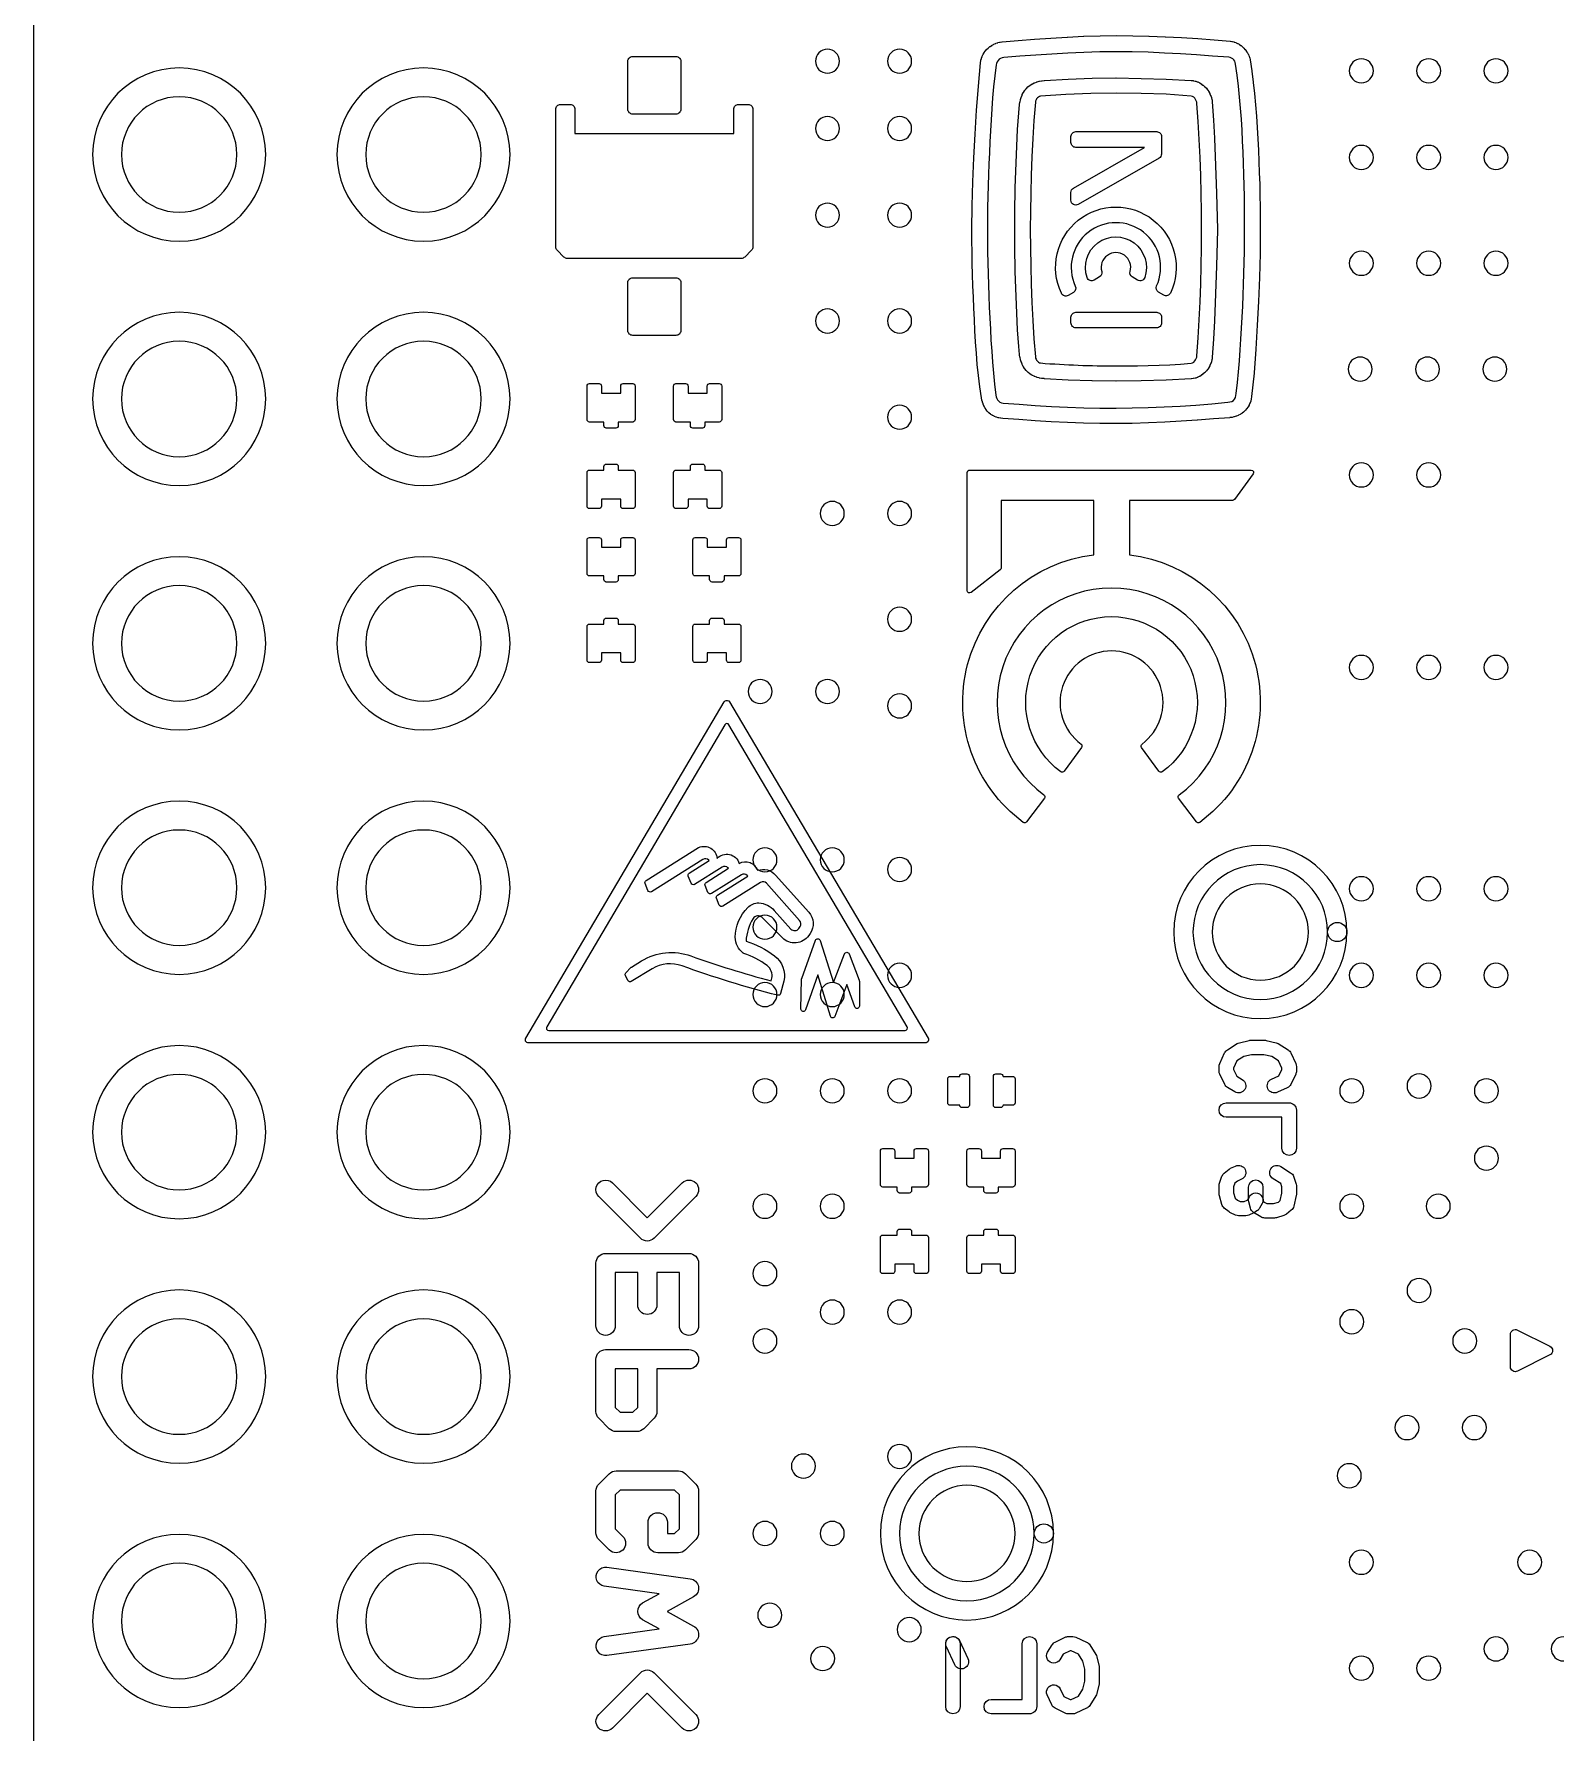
# Model space of a CAD drawing. Extents: x 0 to 45, y 0 to 50.
# Drawn here: x 0 to 15.81, y 13.64 to 31.28 of the extents above; entities that cross this region are included whole.
import ezdxf

# ---------------------------------------------------------------- set-up
doc = ezdxf.new("R2010")
doc.units = 0
for name, color, linetype in [('HOLE_1_6', 7, 'CONTINUOUS'), ('NC_Resist-B', 111, 'CONTINUOUS'), ('NC_Symbol-B', 140, 'CONTINUOUS'), ('OUTLINE', 7, 'CONTINUOUS')]:
    doc.layers.add(name, color=color, linetype=linetype)

msp = doc.modelspace()

# ---------------------------------------------------------------- linework, layer by layer
at = {"layer": 'HOLE_1_6'}
for points in [[(8.375, 31, 1), (8.125, 31, 1), (8.375, 31)], [(9.125, 31, 1), (8.875, 31, 1), (9.125, 31)], [(13.925, 30.9, 1), (13.675, 30.9, 1), (13.925, 30.9)], [(14.625, 30.9, 1), (14.375, 30.9, 1), (14.625, 30.9)], [(15.325, 30.9, 1), (15.075, 30.9, 1), (15.325, 30.9)], [(2.11, 30.03, 1), (0.91, 30.03, 1), (2.11, 30.03)], [(4.65, 30.03, 1), (3.45, 30.03, 1), (4.65, 30.03)], [(8.375, 30.3, 1), (8.125, 30.3, 1), (8.375, 30.3)], [(9.125, 30.3, 1), (8.875, 30.3, 1), (9.125, 30.3)], [(13.925, 30, 1), (13.675, 30, 1), (13.925, 30)], [(14.625, 30, 1), (14.375, 30, 1), (14.625, 30)], [(15.325, 30, 1), (15.075, 30, 1), (15.325, 30)], [(8.375, 29.4, 1), (8.125, 29.4, 1), (8.375, 29.4)], [(9.125, 29.4, 1), (8.875, 29.4, 1), (9.125, 29.4)], [(13.925, 28.9, 1), (13.675, 28.9, 1), (13.925, 28.9)], [(14.625, 28.9, 1), (14.375, 28.9, 1), (14.625, 28.9)], [(15.325, 28.9, 1), (15.075, 28.9, 1), (15.325, 28.9)], [(8.375, 28.3, 1), (8.125, 28.3, 1), (8.375, 28.3)], [(9.125, 28.3, 1), (8.875, 28.3, 1), (9.125, 28.3)], [(2.11, 27.49, 1), (0.91, 27.49, 1), (2.11, 27.49)], [(4.65, 27.49, 1), (3.45, 27.49, 1), (4.65, 27.49)], [(13.9125, 27.8, 1), (13.6625, 27.8, 1), (13.9125, 27.8)], [(14.6125, 27.8, 1), (14.3625, 27.8, 1), (14.6125, 27.8)], [(15.3125, 27.8, 1), (15.0625, 27.8, 1), (15.3125, 27.8)], [(9.125, 27.3, 1), (8.875, 27.3, 1), (9.125, 27.3)], [(13.925, 26.7, 1), (13.675, 26.7, 1), (13.925, 26.7)], [(14.625, 26.7, 1), (14.375, 26.7, 1), (14.625, 26.7)], [(8.425, 26.3, 1), (8.175, 26.3, 1), (8.425, 26.3)], [(9.125, 26.3, 1), (8.875, 26.3, 1), (9.125, 26.3)], [(2.11, 24.95, 1), (0.91, 24.95, 1), (2.11, 24.95)], [(4.65, 24.95, 1), (3.45, 24.95, 1), (4.65, 24.95)], [(9.125, 25.2, 1), (8.875, 25.2, 1), (9.125, 25.2)], [(13.925, 24.7, 1), (13.675, 24.7, 1), (13.925, 24.7)], [(14.625, 24.7, 1), (14.375, 24.7, 1), (14.625, 24.7)], [(15.325, 24.7, 1), (15.075, 24.7, 1), (15.325, 24.7)], [(7.675, 24.45, 1), (7.425, 24.45, 1), (7.675, 24.45)], [(8.375, 24.45, 1), (8.125, 24.45, 1), (8.375, 24.45)], [(9.125, 24.3, 1), (8.875, 24.3, 1), (9.125, 24.3)], [(2.11, 22.41, 1), (0.91, 22.41, 1), (2.11, 22.41)], [(4.65, 22.41, 1), (3.45, 22.41, 1), (4.65, 22.41)], [(7.725, 22.7, 1), (7.475, 22.7, 1), (7.725, 22.7)], [(8.425, 22.7, 1), (8.175, 22.7, 1), (8.425, 22.7)], [(9.125, 22.6, 1), (8.875, 22.6, 1), (9.125, 22.6)], [(13.925, 22.4, 1), (13.675, 22.4, 1), (13.925, 22.4)], [(14.625, 22.4, 1), (14.375, 22.4, 1), (14.625, 22.4)], [(15.325, 22.4, 1), (15.075, 22.4, 1), (15.325, 22.4)], [(7.725, 22, 1), (7.475, 22, 1), (7.725, 22)], [(9.125, 21.5, 1), (8.875, 21.5, 1), (9.125, 21.5)], [(13.925, 21.5, 1), (13.675, 21.5, 1), (13.925, 21.5)], [(14.625, 21.5, 1), (14.375, 21.5, 1), (14.625, 21.5)], [(15.325, 21.5, 1), (15.075, 21.5, 1), (15.325, 21.5)], [(7.725, 21.3, 1), (7.475, 21.3, 1), (7.725, 21.3)], [(8.425, 21.3, 1), (8.175, 21.3, 1), (8.425, 21.3)], [(14.525, 20.35, 1), (14.275, 20.35, 1), (14.525, 20.35)], [(2.11, 19.87, 1), (0.91, 19.87, 1), (2.11, 19.87)], [(4.65, 19.87, 1), (3.45, 19.87, 1), (4.65, 19.87)], [(7.725, 20.3, 1), (7.475, 20.3, 1), (7.725, 20.3)], [(8.425, 20.3, 1), (8.175, 20.3, 1), (8.425, 20.3)], [(9.125, 20.3, 1), (8.875, 20.3, 1), (9.125, 20.3)], [(13.825, 20.3, 1), (13.575, 20.3, 1), (13.825, 20.3)], [(15.225, 20.3, 1), (14.975, 20.3, 1), (15.225, 20.3)], [(15.225, 19.6, 1), (14.975, 19.6, 1), (15.225, 19.6)], [(7.725, 19.1, 1), (7.475, 19.1, 1), (7.725, 19.1)], [(8.425, 19.1, 1), (8.175, 19.1, 1), (8.425, 19.1)], [(13.825, 19.1, 1), (13.575, 19.1, 1), (13.825, 19.1)], [(14.725, 19.1, 1), (14.475, 19.1, 1), (14.725, 19.1)], [(7.725, 18.4, 1), (7.475, 18.4, 1), (7.725, 18.4)], [(14.525, 18.225, 1), (14.275, 18.225, 1), (14.525, 18.225)], [(8.425, 18, 1), (8.175, 18, 1), (8.425, 18)], [(9.125, 18, 1), (8.875, 18, 1), (9.125, 18)], [(13.825, 17.9, 1), (13.575, 17.9, 1), (13.825, 17.9)], [(2.11, 17.33, 1), (0.91, 17.33, 1), (2.11, 17.33)], [(4.65, 17.33, 1), (3.45, 17.33, 1), (4.65, 17.33)], [(7.725, 17.7, 1), (7.475, 17.7, 1), (7.725, 17.7)], [(15, 17.7, 1), (14.75, 17.7, 1), (15, 17.7)], [(14.4, 16.8, 1), (14.15, 16.8, 1), (14.4, 16.8)], [(15.1, 16.8, 1), (14.85, 16.8, 1), (15.1, 16.8)], [(9.125, 16.5, 1), (8.875, 16.5, 1), (9.125, 16.5)], [(8.125, 16.4, 1), (7.875, 16.4, 1), (8.125, 16.4)], [(13.8, 16.3, 1), (13.55, 16.3, 1), (13.8, 16.3)], [(7.725, 15.7, 1), (7.475, 15.7, 1), (7.725, 15.7)], [(8.425, 15.7, 1), (8.175, 15.7, 1), (8.425, 15.7)], [(2.11, 14.79, 1), (0.91, 14.79, 1), (2.11, 14.79)], [(4.65, 14.79, 1), (3.45, 14.79, 1), (4.65, 14.79)], [(13.925, 15.4, 1), (13.675, 15.4, 1), (13.925, 15.4)], [(15.675, 15.4, 1), (15.425, 15.4, 1), (15.675, 15.4)], [(7.775, 14.85, 1), (7.525, 14.85, 1), (7.775, 14.85)], [(9.225, 14.7, 1), (8.975, 14.7, 1), (9.225, 14.7)], [(8.325, 14.4, 1), (8.075, 14.4, 1), (8.325, 14.4)], [(15.325, 14.5, 1), (15.075, 14.5, 1), (15.325, 14.5)], [(16.025, 14.5, 1), (15.775, 14.5, 1), (16.025, 14.5)], [(13.925, 14.3, 1), (13.675, 14.3, 1), (13.925, 14.3)], [(14.625, 14.3, 1), (14.375, 14.3, 1), (14.625, 14.3)]]:
    msp.add_lwpolyline(points, format="xyb", close=True, dxfattribs=at)
at = {"layer": 'NC_Resist-B'}
for points in [[(2.41, 30.03, 1), (0.61, 30.03, 1), (2.41, 30.03)], [(4.95, 30.03, 1), (3.15, 30.03, 1), (4.95, 30.03)], [(6.725, 30.5, -0.414214), (6.675, 30.45), (6.225, 30.45, -0.414214), (6.175, 30.5), (6.175, 31, -0.414214), (6.225, 31.05), (6.675, 31.05, -0.414214), (6.725, 31)], [(6.725, 28.2, -0.414214), (6.675, 28.15), (6.225, 28.15, -0.414214), (6.175, 28.2), (6.175, 28.7, -0.414214), (6.225, 28.75), (6.675, 28.75, -0.414214), (6.725, 28.7)], [(2.41, 27.49, 1), (0.61, 27.49, 1), (2.41, 27.49)], [(4.95, 27.49, 1), (3.15, 27.49, 1), (4.95, 27.49)], [(6.075, 27.25), (6.075, 27.2125, -0.414214), (6.05, 27.1875), (5.95, 27.1875, -0.414214), (5.925, 27.2125), (5.925, 27.25), (5.775, 27.25, -0.414214), (5.75, 27.275), (5.75, 27.625, -0.414214), (5.775, 27.65), (5.875, 27.65, -0.414214), (5.9, 27.625), (5.9, 27.55), (6.1, 27.55), (6.1, 27.625, -0.414214), (6.125, 27.65), (6.225, 27.65, -0.414214), (6.25, 27.625), (6.25, 27.275, -0.414214), (6.225, 27.25)], [(6.975, 27.25), (6.975, 27.2125, -0.414214), (6.95, 27.1875), (6.85, 27.1875, -0.414214), (6.825, 27.2125), (6.825, 27.25), (6.675, 27.25, -0.414214), (6.65, 27.275), (6.65, 27.625, -0.414214), (6.675, 27.65), (6.775, 27.65, -0.414214), (6.8, 27.625), (6.8, 27.55), (7, 27.55), (7, 27.625, -0.414214), (7.025, 27.65), (7.125, 27.65, -0.414214), (7.15, 27.625), (7.15, 27.275, -0.414214), (7.125, 27.25)], [(5.925, 26.75), (5.925, 26.7875, -0.414214), (5.95, 26.8125), (6.05, 26.8125, -0.414214), (6.075, 26.7875), (6.075, 26.75), (6.225, 26.75, -0.414214), (6.25, 26.725), (6.25, 26.375, -0.414214), (6.225, 26.35), (6.125, 26.35, -0.414214), (6.1, 26.375), (6.1, 26.45), (5.9, 26.45), (5.9, 26.375, -0.414214), (5.875, 26.35), (5.775, 26.35, -0.414214), (5.75, 26.375), (5.75, 26.725, -0.414214), (5.775, 26.75)], [(6.825, 26.75), (6.825, 26.7875, -0.414214), (6.85, 26.8125), (6.95, 26.8125, -0.414214), (6.975, 26.7875), (6.975, 26.75), (7.125, 26.75, -0.414214), (7.15, 26.725), (7.15, 26.375, -0.414214), (7.125, 26.35), (7.025, 26.35, -0.414214), (7, 26.375), (7, 26.45), (6.8, 26.45), (6.8, 26.375, -0.414214), (6.775, 26.35), (6.675, 26.35, -0.414214), (6.65, 26.375), (6.65, 26.725, -0.414214), (6.675, 26.75)], [(6.075, 25.65), (6.075, 25.6125, -0.414214), (6.05, 25.5875), (5.95, 25.5875, -0.414214), (5.925, 25.6125), (5.925, 25.65), (5.775, 25.65, -0.414214), (5.75, 25.675), (5.75, 26.025, -0.414214), (5.775, 26.05), (5.875, 26.05, -0.414214), (5.9, 26.025), (5.9, 25.95), (6.1, 25.95), (6.1, 26.025, -0.414214), (6.125, 26.05), (6.225, 26.05, -0.414214), (6.25, 26.025), (6.25, 25.675, -0.414214), (6.225, 25.65)], [(7.175, 25.65), (7.175, 25.6125, -0.414214), (7.15, 25.5875), (7.05, 25.5875, -0.414214), (7.025, 25.6125), (7.025, 25.65), (6.875, 25.65, -0.414214), (6.85, 25.675), (6.85, 26.025, -0.414214), (6.875, 26.05), (6.975, 26.05, -0.414214), (7, 26.025), (7, 25.95), (7.2, 25.95), (7.2, 26.025, -0.414214), (7.225, 26.05), (7.325, 26.05, -0.414214), (7.35, 26.025), (7.35, 25.675, -0.414214), (7.325, 25.65)], [(2.41, 24.95, 1), (0.61, 24.95, 1), (2.41, 24.95)], [(4.95, 24.95, 1), (3.15, 24.95, 1), (4.95, 24.95)], [(5.925, 25.15), (5.925, 25.1875, -0.414214), (5.95, 25.2125), (6.05, 25.2125, -0.414214), (6.075, 25.1875), (6.075, 25.15), (6.225, 25.15, -0.414214), (6.25, 25.125), (6.25, 24.775, -0.414214), (6.225, 24.75), (6.125, 24.75, -0.414214), (6.1, 24.775), (6.1, 24.85), (5.9, 24.85), (5.9, 24.775, -0.414214), (5.875, 24.75), (5.775, 24.75, -0.414214), (5.75, 24.775), (5.75, 25.125, -0.414214), (5.775, 25.15)], [(7.025, 25.15), (7.025, 25.1875, -0.414214), (7.05, 25.2125), (7.15, 25.2125, -0.414214), (7.175, 25.1875), (7.175, 25.15), (7.325, 25.15, -0.414214), (7.35, 25.125), (7.35, 24.775, -0.414214), (7.325, 24.75), (7.225, 24.75, -0.414214), (7.2, 24.775), (7.2, 24.85), (7, 24.85), (7, 24.775, -0.414214), (6.975, 24.75), (6.875, 24.75, -0.414214), (6.85, 24.775), (6.85, 25.125, -0.414214), (6.875, 25.15)], [(2.41, 22.41, 1), (0.61, 22.41, 1), (2.41, 22.41)], [(4.95, 22.41, 1), (3.15, 22.41, 1), (4.95, 22.41)], [(13.25, 21.95, 1), (12.25, 21.95, 1), (13.25, 21.95)], [(2.41, 19.87, 1), (0.61, 19.87, 1), (2.41, 19.87)], [(4.95, 19.87, 1), (3.15, 19.87, 1), (4.95, 19.87)], [(9.525, 20.15, -0.414214), (9.5, 20.175), (9.5, 20.425, -0.414214), (9.525, 20.45), (9.625, 20.45), (9.625, 20.45, -0.414214), (9.65, 20.475), (9.7, 20.475, -0.414214), (9.725, 20.45), (9.725, 20.15, -0.414214), (9.7, 20.125), (9.65, 20.125, -0.414214), (9.625, 20.15)], [(10.175, 20.45, -0.414214), (10.2, 20.425), (10.2, 20.175, -0.414214), (10.175, 20.15), (10.075, 20.15), (10.075, 20.15, -0.414214), (10.05, 20.125), (10, 20.125, -0.414214), (9.975, 20.15), (9.975, 20.45, -0.414214), (10, 20.475), (10.05, 20.475, -0.414214), (10.075, 20.45)], [(9.125, 19.3), (9.125, 19.2625, -0.414214), (9.1, 19.2375), (9, 19.2375, -0.414214), (8.975, 19.2625), (8.975, 19.3), (8.825, 19.3, -0.414214), (8.8, 19.325), (8.8, 19.675, -0.414214), (8.825, 19.7), (8.925, 19.7, -0.414214), (8.95, 19.675), (8.95, 19.6), (9.15, 19.6), (9.15, 19.675, -0.414214), (9.175, 19.7), (9.275, 19.7, -0.414214), (9.3, 19.675), (9.3, 19.325, -0.414214), (9.275, 19.3)], [(10.025, 19.3), (10.025, 19.2625, -0.414214), (10, 19.2375), (9.9, 19.2375, -0.414214), (9.875, 19.2625), (9.875, 19.3), (9.725, 19.3, -0.414214), (9.7, 19.325), (9.7, 19.675, -0.414214), (9.725, 19.7), (9.825, 19.7, -0.414214), (9.85, 19.675), (9.85, 19.6), (10.05, 19.6), (10.05, 19.675, -0.414214), (10.075, 19.7), (10.175, 19.7, -0.414214), (10.2, 19.675), (10.2, 19.325, -0.414214), (10.175, 19.3)], [(8.975, 18.8), (8.975, 18.8375, -0.414214), (9, 18.8625), (9.1, 18.8625, -0.414214), (9.125, 18.8375), (9.125, 18.8), (9.275, 18.8, -0.414214), (9.3, 18.775), (9.3, 18.425, -0.414214), (9.275, 18.4), (9.175, 18.4, -0.414214), (9.15, 18.425), (9.15, 18.5), (8.95, 18.5), (8.95, 18.425, -0.414214), (8.925, 18.4), (8.825, 18.4, -0.414214), (8.8, 18.425), (8.8, 18.775, -0.414214), (8.825, 18.8)], [(9.875, 18.8), (9.875, 18.8375, -0.414214), (9.9, 18.8625), (10, 18.8625, -0.414214), (10.025, 18.8375), (10.025, 18.8), (10.175, 18.8, -0.414214), (10.2, 18.775), (10.2, 18.425, -0.414214), (10.175, 18.4), (10.075, 18.4, -0.414214), (10.05, 18.425), (10.05, 18.5), (9.85, 18.5), (9.85, 18.425, -0.414214), (9.825, 18.4), (9.725, 18.4, -0.414214), (9.7, 18.425), (9.7, 18.775, -0.414214), (9.725, 18.8)], [(2.41, 17.33, 1), (0.61, 17.33, 1), (2.41, 17.33)], [(4.95, 17.33, 1), (3.15, 17.33, 1), (4.95, 17.33)], [(10.2, 15.7, 1), (9.2, 15.7, 1), (10.2, 15.7)], [(2.41, 14.79, 1), (0.61, 14.79, 1), (2.41, 14.79)], [(4.95, 14.79, 1), (3.15, 14.79, 1), (4.95, 14.79)]]:
    msp.add_lwpolyline(points, format="xyb", close=True, dxfattribs=at)
at = {"layer": 'NC_Symbol-B'}
for points in [[(10.91318, 27.23901, -0.003501), (10.91248, 27.23903), (10.74478, 27.24491, -0.003403), (10.7441, 27.24494), (10.57651, 27.25311, -0.003004), (10.57591, 27.25314), (10.40833, 27.26334, -0.002003), (10.40793, 27.26336), (10.24026, 27.2749, -0.000906), (10.24008, 27.27492), (10.0735, 27.287, -0.011201), (10.07127, 27.28721), (10.05231, 27.28944, -0.021176), (10.04813, 27.29011), (10.03013, 27.2938, -0.020928), (10.02607, 27.29481), (10.00858, 27.29995, -0.022497), (10.00433, 27.30142), (9.98754, 27.30805, -0.022974), (9.98335, 27.30993), (9.96766, 27.31785, -0.025096), (9.9633, 27.32033), (9.94874, 27.32962, -0.026896), (9.94437, 27.33275), (9.93122, 27.34329, -0.026826), (9.92722, 27.34686), (9.91521, 27.35881, -0.025929), (9.91173, 27.36265), (9.9009, 27.37593, -0.024435), (9.898, 27.37986), (9.88824, 27.39453, -0.022933), (9.88588, 27.39846), (9.87747, 27.41403, -0.021163), (9.87561, 27.41783), (9.86838, 27.43444, -0.019274), (9.86698, 27.43803), (9.86088, 27.45564, -0.017165), (9.85987, 27.45892), (9.85491, 27.47722, -0.015733), (9.85418, 27.48028), (9.8503, 27.49928, -0.012448), (9.84986, 27.50173), (9.83256, 27.61487, -0.008677), (9.83233, 27.61659), (9.81876, 27.73199, -0.005936), (9.81863, 27.73317), (9.80785, 27.84845, -0.003513), (9.80779, 27.84915), (9.79858, 27.96539, -0.002309), (9.79854, 27.96585), (9.79043, 28.08162, -0.002003), (9.79041, 28.08202), (9.78321, 28.19826, -0.001803), (9.78319, 28.19862), (9.77683, 28.31512, -0.001703), (9.77681, 28.31546), (9.77121, 28.43258, -0.001503), (9.77119, 28.43288), (9.76638, 28.5484, -0.001301), (9.76637, 28.54866), (9.76211, 28.66519, -0.0013), (9.76211, 28.66545), (9.75845, 28.782, -0.0011), (9.75845, 28.78222), (9.75532, 28.89884, -0.0013), (9.75532, 28.8991), (9.75278, 29.01568, -0.0015), (9.75278, 29.01598), (9.75095, 29.13252, -0.0019), (9.75095, 29.1329), (9.75002, 29.2494, -0.0049), (9.75003, 29.25038), (9.75292, 29.49682, -0.004902), (9.75295, 29.4978), (9.76073, 29.74601, -0.002802), (9.76075, 29.74657), (9.77128, 29.99417, -0.002202), (9.7713, 29.99461), (9.78406, 30.24225, -0.002704), (9.78409, 30.24279), (9.79948, 30.49021, -0.003409), (9.79953, 30.49089), (9.8183, 30.73788, -0.004215), (9.81837, 30.73872), (9.84115, 30.98364, -0.015067), (9.84152, 30.98663), (9.84432, 31.00478, -0.023793), (9.84527, 31.00944), (9.84951, 31.02617, -0.024214), (9.85092, 31.0308), (9.85681, 31.04721, -0.02371), (9.85862, 31.05159), (9.86601, 31.0673, -0.024529), (9.86831, 31.07163), (9.8772, 31.08655, -0.023644), (9.87981, 31.09049), (9.89011, 31.10456, -0.023197), (9.89302, 31.10817), (9.90469, 31.12135, -0.022146), (9.90777, 31.12453), (9.92083, 31.13689, -0.021562), (9.92409, 31.13971), (9.93824, 31.15096, -0.021092), (9.94165, 31.15344), (9.95694, 31.16362, -0.021164), (9.96056, 31.16581), (9.97657, 31.17461, -0.02132), (9.98039, 31.1765), (9.99705, 31.18389, -0.022351), (10.00121, 31.18552), (10.01816, 31.1913, -0.022972), (10.02257, 31.19258), (10.0395, 31.19666, -0.024599), (10.04433, 31.19758), (10.0625, 31.20011, -0.012884), (10.06506, 31.2004), (10.23338, 31.21507, -0.001703), (10.23372, 31.21509), (10.40307, 31.22869, -0.002209), (10.40351, 31.22873), (10.57293, 31.24083, -0.002807), (10.57349, 31.24087), (10.74293, 31.25104, -0.003506), (10.74363, 31.25108), (10.91303, 31.25888, -0.004103), (10.91385, 31.25891), (11.08318, 31.26391, -0.0048), (11.08414, 31.26392), (11.25342, 31.26569, -0.0044), (11.2543, 31.26569), (11.42291, 31.26446, -0.0037), (11.42365, 31.26445), (11.59238, 31.26074, -0.003801), (11.59314, 31.26072), (11.76177, 31.25443, -0.003903), (11.76255, 31.2544), (11.93078, 31.2455, -0.003406), (11.93146, 31.24546), (12.10015, 31.2342, -0.002508), (12.10065, 31.23416), (12.26943, 31.22117, -0.001503), (12.26973, 31.22115), (12.43675, 31.2073, -0.014994), (12.43973, 31.20697), (12.45516, 31.20475, -0.02673), (12.4604, 31.20371), (12.47476, 31.20005, -0.02456), (12.47945, 31.1986), (12.49368, 31.19344, -0.023236), (12.49797, 31.19166), (12.51205, 31.18502, -0.021166), (12.5158, 31.18306), (12.52947, 31.17514, -0.02094), (12.533, 31.17289), (12.54592, 31.16388, -0.020098), (12.54912, 31.16145), (12.56163, 31.15114, -0.018671), (12.56442, 31.14866), (12.57619, 31.13738, -0.017646), (12.57865, 31.13485), (12.5898, 31.12251, -0.016964), (12.59199, 31.11992), (12.6023, 31.10682, -0.017607), (12.60438, 31.10398), (12.61363, 31.09037, -0.019098), (12.61565, 31.08713), (12.62372, 31.07305, -0.021635), (12.62571, 31.06921), (12.63222, 31.05516, -0.023178), (12.63397, 31.05087), (12.63891, 31.0368, -0.027108), (12.64043, 31.0316), (12.64391, 31.01669, -0.018648), (12.64462, 31.01303), (12.66231, 30.89931, -0.007475), (12.66252, 30.89783), (12.6771, 30.78119, -0.005439), (12.67723, 30.78011), (12.68919, 30.66376, -0.003617), (12.68926, 30.66304), (12.69957, 30.54616, -0.002807), (12.69961, 30.5456), (12.70865, 30.4282, -0.002408), (12.70869, 30.42772), (12.71654, 30.31119, -0.002102), (12.71656, 30.31077), (12.72352, 30.193, -0.001803), (12.72354, 30.19264), (12.72966, 30.07479, -0.001703), (12.72968, 30.07445), (12.73497, 29.95726, -0.001603), (12.73499, 29.95694), (12.73955, 29.83933, -0.001703), (12.73957, 29.83899), (12.7433, 29.72137, -0.001701), (12.74331, 29.72103), (12.74625, 29.60339, -0.0018), (12.74625, 29.60303), (12.74836, 29.4854, -0.0018), (12.74836, 29.48504), (12.7496, 29.3674, -0.0018), (12.7496, 29.36704), (12.74999, 29.24939, -0.0032), (12.74999, 29.24875), (12.74761, 29.0008, -0.0041), (12.7476, 28.99998), (12.74117, 28.75226, -0.003402), (12.74115, 28.75158), (12.73131, 28.50361, -0.002802), (12.73129, 28.50305), (12.71871, 28.25549, -0.002804), (12.71868, 28.25493), (12.70332, 28.00736, -0.003609), (12.70327, 28.00664), (12.68445, 27.76021, -0.006075), (12.68434, 27.759), (12.65958, 27.51355, -0.014931), (12.65919, 27.51059), (12.65615, 27.49177, -0.020778), (12.65532, 27.4877), (12.65092, 27.46999, -0.022017), (12.64967, 27.46577), (12.64379, 27.44869, -0.022815), (12.64211, 27.44445), (12.63478, 27.42815, -0.024881), (12.63252, 27.42372), (12.62371, 27.4084, -0.0248), (12.62103, 27.40423), (12.61081, 27.38996, -0.024613), (12.60776, 27.3861), (12.5961, 27.37279, -0.023776), (12.5928, 27.36937), (12.57979, 27.3571, -0.024164), (12.57612, 27.35396), (12.56185, 27.34289, -0.022692), (12.55814, 27.34028), (12.54266, 27.33038, -0.022524), (12.53876, 27.32813), (12.52238, 27.31963, -0.021732), (12.51844, 27.3178), (12.50124, 27.31069, -0.021553), (12.49719, 27.30922), (12.4795, 27.30364, -0.022218), (12.47521, 27.30249), (12.45746, 27.29858, -0.021884), (12.45315, 27.29783), (12.4339, 27.29533, -0.012122), (12.43149, 27.29507), (12.26421, 27.28152, -0.001503), (12.26391, 27.2815), (12.09545, 27.26886, -0.002006), (12.09505, 27.26883), (11.92657, 27.25756, -0.002604), (11.92605, 27.25753), (11.75756, 27.24803, -0.003204), (11.75692, 27.248), (11.58847, 27.24069, -0.003903), (11.58769, 27.24066), (11.4193, 27.23597, -0.0045), (11.4184, 27.23596), (11.25095, 27.23431, -0.0042), (11.25011, 27.23431), (11.08164, 27.23548, -0.0035), (11.08094, 27.23549)], [(11.00124, 27.67676, -0.006302), (10.99998, 27.67679), (10.75253, 27.68626, -0.004757), (10.75158, 27.68631), (10.50514, 27.70044, -0.011034), (10.50294, 27.70061), (10.47997, 27.70295, -0.019701), (10.47607, 27.7035), (10.45438, 27.70745, -0.02103), (10.45028, 27.70838), (10.42879, 27.7142, -0.021943), (10.42461, 27.71553), (10.40422, 27.72302, -0.023629), (10.39987, 27.72486), (10.38056, 27.73411, -0.026287), (10.37595, 27.73663), (10.35835, 27.74747, -0.028179), (10.35373, 27.75069), (10.33765, 27.76329, -0.028612), (10.33336, 27.76707), (10.31876, 27.7815, -0.027135), (10.31512, 27.78552), (10.3021, 27.80153, -0.026711), (10.29895, 27.80584), (10.28759, 27.82333, -0.025891), (10.285, 27.82781), (10.2754, 27.84658, -0.02389), (10.27343, 27.85093), (10.26548, 27.87101, -0.021294), (10.26408, 27.87503), (10.25776, 27.89604, -0.018804), (10.25682, 27.89968), (10.25193, 27.92186, -0.01699), (10.25131, 27.9252), (10.24788, 27.94798, -0.011742), (10.24759, 27.95031), (10.2389, 28.03492, -0.006628), (10.23878, 28.03624), (10.23233, 28.1211, -0.004008), (10.23228, 28.1219), (10.22708, 28.20868, -0.001803), (10.22706, 28.20904), (10.22251, 28.29536, -0.001304), (10.22249, 28.29562), (10.21838, 28.38203, -0.001101), (10.21837, 28.38225), (10.21461, 28.4687, -0.0009), (10.21461, 28.46888), (10.21115, 28.55539, -0.0009), (10.21115, 28.55557), (10.20806, 28.64028, -0.0009), (10.20806, 28.64046), (10.20516, 28.72884, -0.001), (10.20516, 28.72904), (10.20267, 28.81558, -0.0011), (10.20267, 28.8158), (10.20056, 28.90232, -0.0013), (10.20056, 28.90258), (10.19891, 28.98909, -0.0014), (10.19891, 28.98937), (10.19774, 29.0752, -0.0033), (10.19774, 29.07586), (10.19759, 29.42198, -0.0037), (10.1976, 29.42272), (10.19887, 29.51044, -0.0012), (10.19887, 29.51068), (10.20056, 29.59745, -0.0009), (10.20056, 29.59763), (10.20254, 29.68322, -0.001), (10.20254, 29.68342), (10.20492, 29.77131, -0.001), (10.20492, 29.77151), (10.20757, 29.8567, -0.001), (10.20757, 29.8569), (10.21062, 29.94342, -0.0011), (10.21062, 29.94364), (10.21405, 30.03011, -0.0011), (10.21405, 30.03033), (10.21786, 30.11678, -0.001304), (10.21788, 30.11704), (10.22213, 30.20348, -0.001105), (10.22215, 30.2037), (10.2268, 30.29019, -0.001903), (10.22682, 30.29057), (10.23212, 30.37676, -0.004008), (10.23217, 30.37756), (10.23881, 30.46328, -0.006379), (10.23893, 30.46455), (10.24759, 30.54851, -0.011593), (10.24788, 30.55081), (10.25132, 30.57366, -0.016883), (10.25193, 30.57698), (10.25681, 30.59909, -0.018549), (10.25774, 30.60268), (10.26406, 30.62374, -0.021499), (10.26547, 30.6278), (10.27342, 30.64784, -0.023733), (10.27538, 30.65216), (10.285, 30.67098, -0.025711), (10.28757, 30.67543), (10.29889, 30.69288, -0.027043), (10.30207, 30.69725), (10.31514, 30.7133, -0.026957), (10.31876, 30.71729), (10.33343, 30.73179, -0.028329), (10.33768, 30.73553), (10.35374, 30.74816, -0.0285), (10.35841, 30.75142), (10.376, 30.76226, -0.025883), (10.38054, 30.76474), (10.39973, 30.77398, -0.023964), (10.40414, 30.77585), (10.4247, 30.78342, -0.021958), (10.42888, 30.78476), (10.45028, 30.79056, -0.020167), (10.45421, 30.79146), (10.47617, 30.79555, -0.020317), (10.48019, 30.79613), (10.50308, 30.79849, -0.011541), (10.50538, 30.79868), (10.75253, 30.81267, -0.004807), (10.75349, 30.81272), (11.00124, 30.82197, -0.006002), (11.00244, 30.822), (11.24944, 30.8253, -0.0068), (11.2508, 30.8253), (11.50974, 30.82172, -0.004702), (11.51068, 30.82169), (11.77109, 30.81318, -0.004403), (11.77197, 30.81315), (12.02963, 30.80019, -0.016913), (12.033, 30.79991), (12.051, 30.79778, -0.026347), (12.05619, 30.79689), (12.07306, 30.79306, -0.026103), (12.07808, 30.79164), (12.09463, 30.78601, -0.025848), (12.09943, 30.7841), (12.1153, 30.7768, -0.025535), (12.11982, 30.77443), (12.135, 30.76546, -0.024422), (12.13908, 30.76278), (12.15339, 30.75232, -0.023376), (12.15703, 30.74939), (12.17052, 30.73745, -0.021757), (12.17365, 30.73443), (12.18614, 30.72127, -0.020813), (12.18887, 30.71813), (12.20032, 30.70386, -0.021221), (12.20283, 30.70044), (12.21305, 30.68522, -0.020881), (12.21523, 30.68166), (12.22413, 30.66565, -0.021073), (12.22603, 30.66189), (12.23362, 30.64504, -0.021486), (12.23521, 30.64105), (12.24112, 30.6242, -0.023998), (12.24248, 30.6196), (12.24668, 30.60253, -0.026338), (12.24767, 30.59736), (12.2501, 30.57961, -0.017991), (12.25045, 30.57603), (12.26246, 30.38825, -0.002907), (12.2625, 30.38767), (12.27236, 30.19856, -0.002202), (12.27238, 30.19812), (12.28059, 30.00819, -0.001803), (12.28061, 30.00783), (12.2874, 29.81898, -0.0012), (12.2874, 29.81874), (12.29332, 29.62915, -0.0008), (12.29332, 29.62899), (12.30384, 29.25077, -0.014003), (12.30384, 29.24797), (12.2931, 28.86835, -0.0007), (12.2931, 28.86821), (12.28722, 28.67995, -0.0012), (12.28722, 28.67971), (12.28041, 28.49015, -0.001703), (12.28039, 28.48981), (12.27226, 28.30042, -0.002302), (12.27224, 28.29996), (12.26237, 28.11081, -0.002804), (12.26234, 28.11025), (12.25048, 27.92329, -0.01825), (12.25011, 27.91966), (12.24764, 27.90166, -0.025719), (12.24668, 27.89661), (12.24253, 27.87959, -0.023902), (12.24117, 27.87501), (12.23521, 27.85788, -0.021216), (12.23364, 27.85394), (12.22605, 27.83706, -0.020872), (12.22418, 27.83333), (12.21532, 27.81735, -0.021173), (12.21311, 27.81374), (12.2029, 27.79853, -0.02079), (12.20044, 27.79518), (12.18901, 27.78087, -0.020917), (12.18626, 27.77772), (12.1737, 27.76445, -0.021934), (12.17055, 27.7614), (12.15704, 27.74944, -0.023486), (12.15338, 27.7465), (12.13908, 27.73605, -0.024019), (12.13507, 27.73341), (12.11993, 27.72443, -0.026387), (12.11526, 27.72198), (12.09938, 27.7147, -0.025327), (12.09468, 27.71282), (12.07817, 27.70719, -0.026529), (12.07307, 27.70574), (12.05622, 27.70193, -0.026051), (12.05109, 27.70104), (12.03296, 27.69888, -0.017117), (12.02955, 27.69859), (11.77109, 27.68562, -0.004403), (11.77021, 27.68559), (11.51064, 27.67711, -0.004702), (11.5097, 27.67708), (11.2508, 27.67351, -0.0067), (11.24946, 27.67351)], [(5.625, 30.25), (7.275, 30.25), (7.275, 30.5, -0.414214), (7.325, 30.55), (7.425, 30.55, -0.414214), (7.475, 30.5), (7.475, 29.07071, -0.198875), (7.46036, 29.03536), (7.38964, 28.96464, -0.198875), (7.35429, 28.95), (5.54571, 28.95, -0.198875), (5.51036, 28.96464), (5.43964, 29.03536, -0.198875), (5.425, 29.07071), (5.425, 30.5, -0.414214), (5.475, 30.55), (5.575, 30.55, -0.414214), (5.625, 30.5)], [(11.3619, 27.83342), (11.47366, 27.83464), (11.58545, 27.83705), (11.69721, 27.84078), (11.80889, 27.84589), (11.9205, 27.85252), (12.03198, 27.8607), (12.04549, 27.86468), (12.05738, 27.87329), (12.06769, 27.8847), (12.07653, 27.8972), (12.08367, 27.9101), (12.0887, 27.92348), (12.09121, 27.93751), (12.10465, 28.12458), (12.11547, 28.31185), (12.12403, 28.49923), (12.13045, 28.6867), (12.13495, 28.87426), (12.13762, 29.06181), (12.13863, 29.24939), (12.13777, 29.437), (12.1352, 29.6246), (12.13078, 29.81218), (12.12436, 29.99973), (12.11572, 30.18718), (12.10472, 30.37448), (12.09121, 30.56161), (12.08867, 30.57555), (12.08362, 30.58891), (12.07648, 30.60176), (12.06764, 30.61421), (12.0573, 30.62556), (12.04544, 30.63412), (12.03198, 30.63811), (11.7717, 30.65546), (11.51097, 30.66514), (11.25011, 30.66811), (10.98821, 30.66407), (10.72649, 30.65302), (10.46513, 30.6357), (10.45324, 30.63257), (10.44232, 30.62625), (10.43262, 30.61789), (10.42438, 30.60796), (10.41788, 30.59684), (10.41336, 30.58495), (10.41108, 30.57271), (10.39601, 30.38406), (10.38415, 30.19519), (10.37496, 30.00616), (10.36792, 29.817), (10.36256, 29.62783), (10.35903, 29.43862), (10.35766, 29.24939), (10.35918, 29.06019), (10.36276, 28.87098), (10.36812, 28.6818), (10.37513, 28.49265), (10.38425, 28.3036), (10.39604, 28.11472), (10.41108, 27.9261), (10.41336, 27.91414), (10.41788, 27.90253), (10.42441, 27.89123), (10.43267, 27.88089), (10.44237, 27.8723), (10.45329, 27.86621), (10.46513, 27.86341, 0.019075), (11.25011, 27.83311)], [(10.78129, 29.6365, -0.268881), (10.80642, 29.6799), (11.5463, 30.1041), (10.83136, 30.1041, -0.414214), (10.78136, 30.1541), (10.78136, 30.2176, -0.414214), (10.83136, 30.2676), (11.67235, 30.2676, -0.414214), (11.72235, 30.2176), (11.72235, 30.03531, -0.269037), (11.69717, 29.99191), (10.85614, 29.51089, -0.575803), (10.78132, 29.55427)], [(10.68201, 28.58764, -1.57796), (11.81618, 28.59047), (11.81618, 28.59047, -0.441824), (11.74555, 28.56862), (11.69186, 28.60024, -0.383863), (11.67172, 28.66405), (11.67172, 28.66405, 1.5591), (10.82655, 28.66171), (10.82655, 28.66171, -0.386105), (10.80643, 28.59759), (10.75244, 28.56596, -0.439689), (10.68201, 28.58764)], [(10.94931, 28.75133, -1.412449), (11.54762, 28.75136), (11.54762, 28.75136, -0.474956), (11.47469, 28.72512), (11.41877, 28.75875, -0.337947), (11.39641, 28.81514), (11.39641, 28.81514, 1.321812), (11.10056, 28.81483), (11.10056, 28.81483, -0.340123), (11.07799, 28.75819), (11.02199, 28.72494, -0.473175), (10.94931, 28.75133)], [(10.83136, 28.2294, -0.414214), (10.78136, 28.2794), (10.78136, 28.34021, -0.414214), (10.83136, 28.39021), (11.67235, 28.39021, -0.414214), (11.72235, 28.34021), (11.72235, 28.2794, -0.414214), (11.67235, 28.2294)], [(11.90078, 23.33976, -0.418293), (11.90597, 23.37498), (11.90597, 23.37498, 3.058699), (10.50003, 23.37498), (10.50003, 23.37498, -0.418293), (10.50522, 23.33976), (10.32041, 23.09458, -0.410809), (10.28563, 23.0895), (10.28563, 23.0895, -0.679303), (11.01779, 25.87102), (11.01779, 26.43515), (10.05471, 26.43515), (10.05471, 25.73249, -0.231866), (10.04503, 25.71273), (9.74313, 25.47864, -0.623666), (9.70281, 25.4984), (9.70281, 26.725, -0.414214), (9.72781, 26.75), (12.65562, 26.75, -0.614753), (12.67576, 26.71019), (12.48102, 26.44534, -0.238556), (12.46088, 26.43515), (11.38821, 26.43515), (11.38821, 25.87102, -0.679303), (12.12037, 23.0895), (12.12037, 23.0895, -0.410809), (12.08559, 23.09458)], [(11.51456, 23.86857, -0.41394), (11.51992, 23.9035), (11.51992, 23.9035, 3.051717), (10.88608, 23.9035), (10.88608, 23.9035, -0.41394), (10.89144, 23.86857), (10.70991, 23.62099, -0.414293), (10.67496, 23.61562), (10.67496, 23.61562, -3.052865), (11.73104, 23.61562), (11.73104, 23.61562, -0.414293), (11.69609, 23.62099)], [(5.109, 20.8355, -0.134122), (5.11247, 20.84821), (7.17607, 24.34371, -0.265366), (7.1976, 24.356), (7.2114, 24.356, -0.265366), (7.23293, 24.34371), (9.29653, 20.84821, -0.134122), (9.3, 20.8355), (9.3, 20.825, -0.414214), (9.275, 20.8), (5.134, 20.8, -0.414214), (5.109, 20.825)], [(9.05699, 20.928, 0.580624), (9.07852, 20.96571), (7.22603, 24.10361, 0.570987), (7.18297, 24.10361), (5.33048, 20.96571, 0.580624), (5.35201, 20.928)], [(7.76125, 21.31058, -0.409798), (7.73096, 21.29287), (7.73096, 21.29287, -0.025098), (6.73831, 21.5987), (6.73831, 21.5987, 0.227881), (6.42789, 21.56785), (6.21063, 21.43548, -0.438938), (6.17526, 21.44565), (6.14905, 21.49806, -0.317139), (6.15337, 21.52655), (6.20636, 21.58179, -0.064786), (6.21139, 21.58583), (6.31544, 21.64923, -0.226584), (6.83002, 21.70168), (6.83002, 21.70168, 0.02137), (7.66425, 21.44239), (7.67149, 21.46923, 0.287505), (7.62297, 21.60078), (7.62297, 21.60078, 0.07595), (7.38056, 21.72832), (7.38056, 21.72832, -0.073296), (7.37409, 21.73168), (7.37409, 21.73168, -0.242369), (7.29117, 21.89497), (7.29117, 21.89497, -0.199047), (7.42197, 22.20552), (7.42197, 22.20552, -0.199185), (7.53521, 22.25254), (7.53521, 22.25254, -0.01852), (7.53706, 22.25247), (7.53706, 22.25247, -0.194137), (7.69699, 22.17378), (7.86915, 21.98141, 0.484576), (7.95062, 21.98644), (7.96469, 22.00671, 0.347227), (7.96072, 22.07104), (7.61582, 22.45643, 0.365684), (7.55448, 22.46505), (7.16136, 22.21764, -0.46776), (7.12485, 22.22947), (7.09526, 22.30301, -0.362617), (7.10513, 22.3335), (7.42036, 22.53188), (7.41619, 22.53606, -0.010753), (7.41545, 22.53684), (7.41545, 22.53684, 0.362499), (7.35451, 22.54505), (7.04374, 22.34949, -0.467579), (7.00724, 22.36132), (6.97764, 22.43486, -0.362617), (6.98751, 22.46535), (7.22036, 22.61188), (7.21619, 22.61606, -0.010753), (7.21545, 22.61684), (7.21545, 22.61684, 0.362499), (7.15451, 22.62505), (6.86898, 22.44537, -0.46776), (6.83247, 22.4572), (6.80288, 22.53074, -0.362617), (6.81275, 22.56123), (7.02036, 22.69188), (7.01619, 22.69606, -0.010753), (7.01545, 22.69684), (7.01545, 22.69684, 0.362575), (6.9545, 22.70505), (6.42035, 22.36891, -0.46776), (6.38384, 22.38074), (6.35425, 22.45428, -0.362617), (6.36412, 22.48477), (6.90782, 22.82691, -0.03561), (6.91096, 22.82858), (6.91096, 22.82858, -0.519278), (7.10195, 22.71445), (7.10195, 22.71445, -0.579633), (7.33241, 22.66351), (7.33241, 22.66351, -0.454051), (7.52403, 22.59127), (7.52403, 22.59127, -0.2997), (7.7112, 22.54179), (8.0561, 22.1564, -0.347187), (8.06985, 21.93374), (8.05578, 21.91347, -0.467564), (7.78063, 21.88881), (7.57003, 22.0994, 0.481625), (7.47678, 22.08888), (7.47678, 22.08888, 0.129482), (7.4038, 21.85552), (7.4038, 21.85552, -0.080999), (7.69995, 21.70305), (7.69995, 21.70305, -0.004), (7.70027, 21.70281), (7.70027, 21.70281, -0.292551), (7.796, 21.4394), (7.796, 21.4394, -0.010818), (7.79574, 21.43835)], [(13.65, 21.95, -1), (13.45, 21.95), (13.45, 21.95, 1), (12.05, 21.95, 1), (13.45, 21.95), (13.45, 21.95, -1), (13.65, 21.95), (13.65, 21.95, 1), (11.85, 21.95, 1), (13.65, 21.95)], [(7.98108, 21.45972, -0.081621), (7.98257, 21.46769), (8.12598, 21.86418, -0.717746), (8.17334, 21.86316), (8.31117, 21.42383), (8.42767, 21.72341, -0.6861), (8.47432, 21.72327), (8.57952, 21.44814, -0.091573), (8.58117, 21.43921), (8.58117, 21.1804, -0.844277), (8.53258, 21.17211), (8.45117, 21.40383), (8.32721, 21.07328, -0.718016), (8.27986, 21.07487), (8.15117, 21.50383), (8.02306, 21.14084, -0.852465), (7.97449, 21.14969)], [(12.56272, 20.41658, -1), (12.48444, 20.28862), (12.40803, 20.33537, -0.143672), (12.37967, 20.36666), (12.32873, 20.47186, -0.113231), (12.32123, 20.50455), (12.32123, 20.5513, -0.107934), (12.32806, 20.58257), (12.379, 20.69361, -0.145481), (12.40715, 20.72577), (12.50904, 20.79005, -0.084504), (12.53228, 20.79972), (12.63416, 20.8231, -0.05647), (12.65094, 20.825), (12.79528, 20.825, -0.056437), (12.81205, 20.8231), (12.91394, 20.79972, -0.084536), (12.93719, 20.79005), (13.03908, 20.72577, -0.145481), (13.06723, 20.69361), (13.11817, 20.58257, -0.107934), (13.125, 20.5513), (13.125, 20.50455, -0.113231), (13.1175, 20.47186), (13.06656, 20.36666, -0.174132), (13.03034, 20.33118), (12.92845, 20.28443, -1), (12.86589, 20.42077), (12.9433, 20.45628), (12.975, 20.52175), (12.975, 20.53492), (12.94019, 20.6108), (12.86795, 20.65638), (12.78679, 20.675), (12.65944, 20.675), (12.57828, 20.65638), (12.50604, 20.6108), (12.47123, 20.53492), (12.47123, 20.52175), (12.50508, 20.45184)], [(12.39623, 20.025, -1), (12.39623, 20.175), (13.05, 20.175, -0.414214), (13.125, 20.1), (13.125, 19.7026, -1), (12.975, 19.7026), (12.975, 20.025)], [(12.49229, 19.51816, -1), (12.55487, 19.38184), (12.51236, 19.36233), (12.48503, 19.34038), (12.47123, 19.30238), (12.47123, 19.2386), (12.48712, 19.18392), (12.51236, 19.16364), (12.53997, 19.15097), (12.58361, 19.15097), (12.61377, 19.16481), (12.61914, 19.1685), (12.62689, 19.18274), (12.62689, 19.29805, -1), (12.77689, 19.29805), (12.77689, 19.16364, -0.125359), (12.76775, 19.12776), (12.74228, 19.081, -0.117879), (12.71893, 19.05509), (12.69345, 19.03756, -0.043087), (12.68223, 19.03119), (12.63129, 19.00781, -0.108008), (12.6, 19.00097), (12.52358, 19.00097, -0.108008), (12.49229, 19.00781), (12.44135, 19.03119, -0.061629), (12.42568, 19.04087), (12.37474, 19.08178, -0.154052), (12.34968, 19.11933), (12.32421, 19.20699, -0.070824), (12.32123, 19.22792), (12.32123, 19.31558, -0.087308), (12.32574, 19.34118), (12.35121, 19.41131, -0.137315), (12.37474, 19.44419), (12.42568, 19.4851, -0.061629), (12.44135, 19.49478)], [(12.62938, 19.14449, -1), (12.7744, 19.18279), (12.7837, 19.14761), (12.8164, 19.1276), (12.88596, 19.1276), (12.93786, 19.14347), (12.95725, 19.15905), (12.975, 19.23641), (12.975, 19.30238), (12.9628, 19.33598), (12.88262, 19.38657, -1), (12.96266, 19.51343), (13.06455, 19.44914, -0.1664), (13.09502, 19.41131), (13.12049, 19.34118, -0.087308), (13.125, 19.31558), (13.125, 19.22792, -0.056437), (13.1231, 19.21115), (13.09763, 19.10011, -0.168753), (13.07149, 19.0584), (13.02054, 19.01749, -0.095213), (12.99552, 19.00425), (12.91911, 18.98088, -0.074355), (12.89717, 18.9776), (12.79528, 18.9776, -0.138125), (12.75614, 18.98862), (12.67973, 19.03537, -0.193245), (12.64636, 19.0802)], [(5.87254, 19.20223, -1), (6.01412, 19.34349), (6.37667, 18.98015), (6.73921, 19.34349, -1), (6.88079, 19.20223), (6.44746, 18.76794, -0.414871), (6.30588, 18.76794)], [(5.84333, 18.51, -0.414214), (5.94333, 18.61), (6.81, 18.61, -0.414214), (6.91, 18.51), (6.91, 17.85857, -1), (6.71, 17.85857), (6.71, 18.41), (6.47667, 18.41), (6.47667, 18.07571, -1), (6.27667, 18.07571), (6.27667, 18.41), (6.04333, 18.41), (6.04333, 17.85857, -1), (5.84333, 17.85857)], [(15.76056, 17.64472, -0.617992), (15.76056, 17.55528), (15.42236, 17.38618, -0.55752), (15.35, 17.4309), (15.35, 17.7691, -0.55752), (15.42236, 17.81382)], [(5.84333, 17.51, -0.414214), (5.94333, 17.61), (6.81, 17.61, -1), (6.81, 17.41), (6.47667, 17.41), (6.47667, 16.96714, -0.198622), (6.44746, 16.8965), (6.33912, 16.78793, -0.199195), (6.26833, 16.75857), (6.05167, 16.75857, -0.199173), (5.98088, 16.78793), (5.87254, 16.8965, -0.198643), (5.84333, 16.96714)], [(10.6, 15.7, -1), (10.4, 15.7), (10.4, 15.7, 1), (9, 15.7, 1), (10.4, 15.7), (10.4, 15.7, -1), (10.6, 15.7), (10.6, 15.7, 1), (8.8, 15.7, 1), (10.6, 15.7)], [(6.12246, 15.66921, -1), (5.98088, 15.52793), (5.87254, 15.6365, -0.198643), (5.84333, 15.70714), (5.84333, 16.14143, -0.198622), (5.87254, 16.21207), (5.98088, 16.32064, -0.199195), (6.05167, 16.35), (6.70167, 16.35, -0.199205), (6.77246, 16.32063), (6.88079, 16.21206, -0.198617), (6.91, 16.14143), (6.91, 15.70714, -0.198617), (6.88079, 15.63651), (6.77246, 15.52794, -0.199205), (6.70167, 15.49857), (6.485, 15.49857, -0.414214), (6.385, 15.59857), (6.385, 15.81571, -1), (6.585, 15.81571), (6.585, 15.69857), (6.66018, 15.69857), (6.71, 15.7485), (6.71, 16.10007), (6.66018, 16.15), (6.09315, 16.15), (6.04333, 16.10007), (6.04333, 15.7485)], [(5.92961, 15.15095, -1), (5.95705, 15.34905), (6.82372, 15.22905, -0.720747), (6.85845, 15.04252), (6.58307, 14.89), (6.85845, 14.73748, -0.720747), (6.82372, 14.55095), (5.95705, 14.43095, -1), (5.92961, 14.62905), (6.49906, 14.7079), (6.32822, 14.80252, -0.589296), (6.32822, 14.97748), (6.49906, 15.0721)], [(9.70946, 14.39884, -1), (9.57366, 14.33512), (9.486, 14.52191, -1), (9.6218, 14.58563)], [(9.4789, 14.55377, -1), (9.6289, 14.55377), (9.6289, 13.9, -1), (9.4789, 13.9)], [(10.275, 14.55377, -1), (10.425, 14.55377), (10.425, 13.9, -0.414214), (10.35, 13.825), (9.9526, 13.825, -1), (9.9526, 13.975), (10.275, 13.975)], [(10.66658, 14.38728, -1), (10.53862, 14.46556), (10.58537, 14.54197, -0.143672), (10.61666, 14.57033), (10.72186, 14.62127, -0.113231), (10.75455, 14.62877), (10.8013, 14.62877, -0.107934), (10.83257, 14.62194), (10.94361, 14.571, -0.145481), (10.97577, 14.54285), (11.04005, 14.44096, -0.084504), (11.04972, 14.41772), (11.0731, 14.31584, -0.05647), (11.075, 14.29906), (11.075, 14.15472, -0.056437), (11.0731, 14.13795), (11.04972, 14.03606, -0.084536), (11.04005, 14.01281), (10.97577, 13.91092, -0.145481), (10.94361, 13.88277), (10.83257, 13.83183, -0.107934), (10.8013, 13.825), (10.75455, 13.825, -0.113231), (10.72186, 13.8325), (10.61666, 13.88344, -0.174132), (10.58118, 13.91966), (10.53443, 14.02155, -1), (10.67077, 14.08411), (10.70628, 14.0067), (10.77175, 13.975), (10.78492, 13.975), (10.8608, 14.00981), (10.90638, 14.08205), (10.925, 14.16321), (10.925, 14.29056), (10.90638, 14.37172), (10.8608, 14.44396), (10.78492, 14.47877), (10.77175, 14.47877), (10.70184, 14.44492)], [(6.01412, 13.67651, -1), (5.87254, 13.81777), (6.30588, 14.25206, -0.414871), (6.44746, 14.25206), (6.88079, 13.81777, -1), (6.73921, 13.67651), (6.37667, 14.03985)]]:
    msp.add_lwpolyline(points, format="xyb", close=True, dxfattribs=at)
for points in [[(11.08212, 27.39511), (11.25011, 27.3957), (11.41643, 27.39842), (11.58275, 27.4021), (11.74902, 27.40751), (11.91519, 27.41546), (12.0812, 27.42628), (12.24704, 27.43992), (12.41257, 27.4563), (12.43294, 27.4592), (12.45301, 27.46451), (12.47046, 27.47352), (12.48321, 27.48747), (12.49118, 27.50565), (12.49593, 27.52595), (12.49898, 27.54629), (12.51275, 27.6592), (12.52372, 27.77241), (12.53289, 27.88582), (12.54105, 27.99928), (12.54841, 28.11277), (12.55509, 28.2263), (12.56114, 28.33987), (12.56665, 28.45348), (12.57158, 28.56712), (12.57587, 28.68079), (12.57947, 28.7945), (12.58237, 28.90819), (12.5845, 29.02193), (12.5858, 29.13567), (12.58527, 29.47926), (12.58395, 29.5942), (12.58196, 29.70911), (12.5793, 29.82401), (12.57582, 29.93892), (12.57152, 30.05381), (12.56629, 30.16869), (12.56004, 30.28355), (12.55263, 30.39833), (12.54386, 30.51302), (12.53363, 30.62754), (12.52177, 30.74189), (12.50813, 30.85602), (12.49256, 30.96991), (12.4892, 30.985), (12.48346, 30.9995), (12.47526, 31.01271), (12.46446, 31.02381), (12.45138, 31.03234), (12.4368, 31.03803), (12.42161, 31.0407), (12.25448, 31.05299), (12.0873, 31.0647), (11.92006, 31.07542), (11.7527, 31.08485), (11.58524, 31.09231), (11.41768, 31.09699), (11.25011, 31.098), (11.08316, 31.09544), (10.91626, 31.09046), (10.7494, 31.08327), (10.58268, 31.07413), (10.416, 31.06326), (10.24946, 31.05094), (10.08301, 31.0374), (10.06622, 31.03453), (10.05009, 31.02861), (10.03561, 31.01957), (10.0236, 31.00745), (10.01428, 30.99295), (10.00762, 30.97695), (10.00363, 30.96031), (9.98819, 30.84708), (9.97628, 30.73339), (9.96637, 30.61952), (9.95786, 30.50557), (9.95045, 30.39153), (9.94394, 30.27743), (9.9382, 30.16326), (9.93312, 30.04908), (9.9286, 29.93489), (9.92456, 29.82069), (9.92098, 29.70646), (9.91786, 29.59221), (9.91522, 29.47794), (9.91336, 29.36369), (9.91336, 29.13448), (9.91522, 29.01957), (9.91768, 28.90466), (9.9206, 28.78975), (9.92398, 28.67487), (9.92789, 28.56001), (9.93236, 28.4452), (9.93747, 28.33039), (9.94326, 28.21561), (9.94981, 28.10085), (9.9572, 27.98615), (9.96553, 27.87147), (9.97536, 27.75694), (9.9872, 27.64261), (10.00168, 27.52859), (10.00506, 27.51193), (10.01064, 27.49567), (10.01877, 27.48066), (10.02967, 27.46773), (10.04341, 27.45767), (10.05913, 27.45087), (10.07572, 27.44759), (10.24318, 27.43413), (10.41072, 27.42219), (10.57841, 27.412), (10.74623, 27.40383), (10.91415, 27.39801)], [(6.27667, 17.0085), (6.27667, 17.41), (6.04333, 17.41), (6.04333, 17.0085), (6.09315, 16.95857), (6.22685, 16.95857)]]:
    msp.add_lwpolyline(points, close=True, dxfattribs=at)
at = {"layer": 'OUTLINE'}
msp.add_lwpolyline([(0, 49, -0.414214), (1, 50), (44, 50, -0.414214), (45, 49), (45, 48.28301, 0.267948), (44.75, 47.85), (44.75, 42.85, 0.267948), (45, 42.41699), (45, 1, -0.414214), (44, 0), (1, 0, -0.414214), (0, 1)], format="xyb", close=True, dxfattribs=at)

doc.saveas('drawing.dxf')
